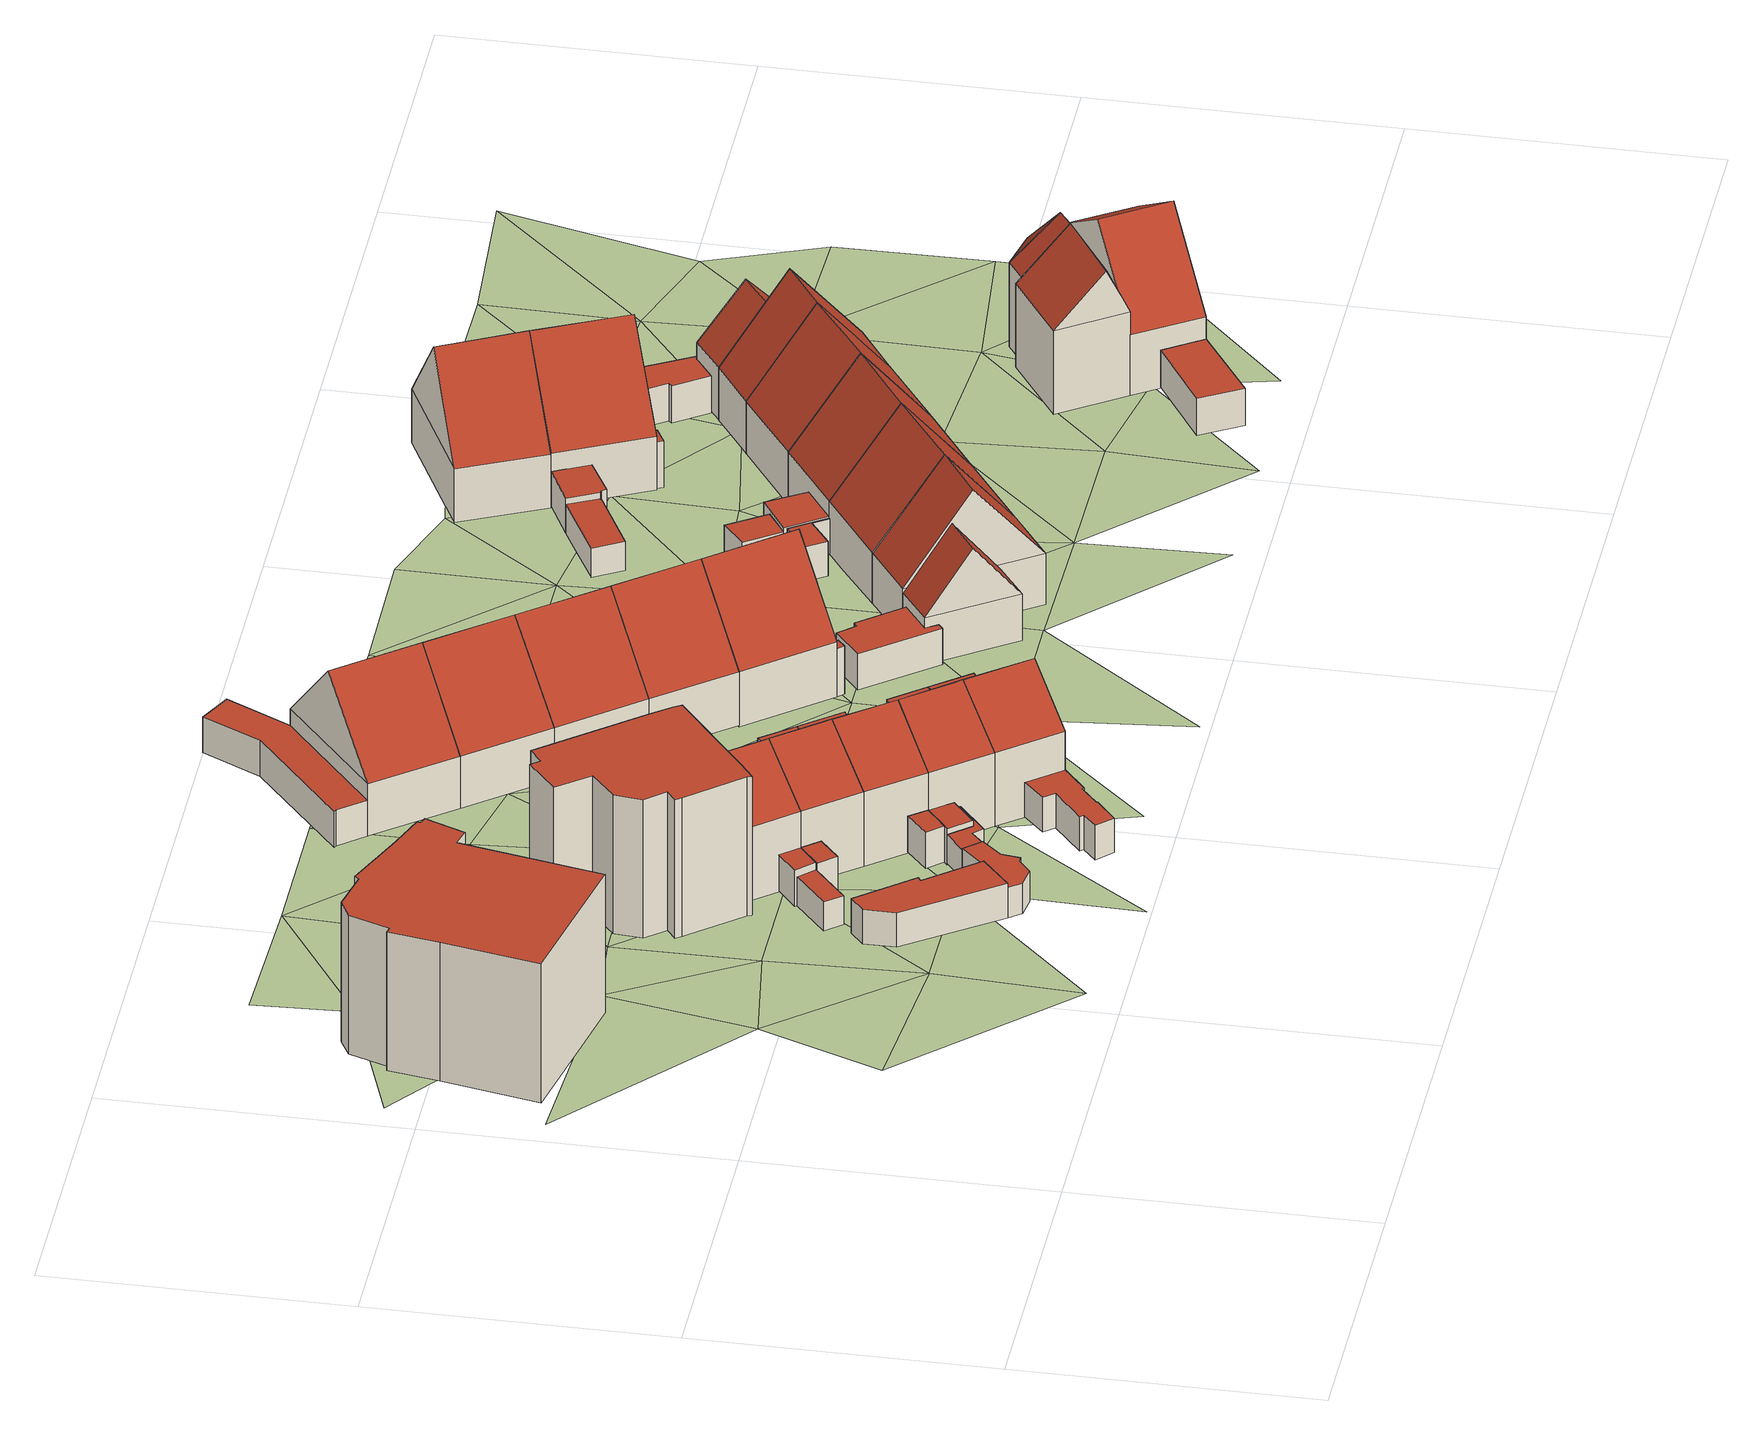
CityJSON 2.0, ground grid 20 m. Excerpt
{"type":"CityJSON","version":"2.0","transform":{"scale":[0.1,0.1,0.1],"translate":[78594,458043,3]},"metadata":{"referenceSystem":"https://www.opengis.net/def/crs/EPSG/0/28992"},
"CityObjects":{
"building1":{"type":"Building","attributes":{"RelativeEavesHeight":10.15,"AbsoluteEavesHeight":14.42,"RelativeRidgeHeight":10.15,"AbsoluteRidgeHeight":14.42,"roofType":"1000"},"geometry":[{"type":"Solid","lod":"2","boundaries":[[[[0,1,2,3]],[[1,4,5,2]],[[4,6,7,5]],[[6,8,9,7]],[[8,10,11,9]],[[10,12,13,11]],[[12,14,15,13]],[[14,16,17,15]],[[16,18,19,17]],[[18,20,21,19]],[[20,22,23,21]],[[22,24,25,23]],[[24,26,27,25]],[[26,28,29,27]],[[28,30,31,29]],[[30,0,3,31]],[[30,28,26,24,22,20,18,16,14,12,10,8,6,4,1,0]],[[3,2,5,7,9,11,13,15,17,19,21,23,25,27,29,31]]]],"semantics":{"surfaces":[{"type":"WallSurface"},{"type":"RoofSurface","Slope":90,"Direction":0},{"type":"GroundSurface"}],"values":[[0,0,0,0,0,0,0,0,0,0,0,0,0,0,0,0,1,2]]}}]},
"building2":{"type":"Building","attributes":{"RelativeEavesHeight":2.51,"AbsoluteEavesHeight":6.83,"RelativeRidgeHeight":2.51,"AbsoluteRidgeHeight":6.83,"roofType":"1000"},"geometry":[{"type":"Solid","lod":"2","boundaries":[[[[32,33,34,35]],[[33,36,37,34]],[[36,38,39,37]],[[38,40,41,39]],[[40,42,43,41]],[[42,44,45,43]],[[44,32,35,45]],[[44,42,40,38,36,33,32]],[[35,34,37,39,41,43,45]]]],"semantics":{"surfaces":[{"type":"WallSurface"},{"type":"RoofSurface","Slope":90,"Direction":0},{"type":"GroundSurface"}],"values":[[0,0,0,0,0,0,0,1,2]]}}]},
"building3":{"type":"Building","attributes":{"RelativeEavesHeight":2.15,"AbsoluteEavesHeight":6.47,"RelativeRidgeHeight":2.15,"AbsoluteRidgeHeight":6.47,"roofType":"1000"},"geometry":[{"type":"Solid","lod":"2","boundaries":[[[[46,47,48,37]],[[47,49,50,48]],[[49,51,52,50]],[[51,53,54,52]],[[53,55,56,54]],[[55,57,58,56]],[[57,59,60,58]],[[59,61,39,60]],[[61,46,37,39]],[[61,59,57,55,53,51,49,47,46]],[[37,48,50,52,54,56,58,60,39]]]],"semantics":{"surfaces":[{"type":"WallSurface"},{"type":"RoofSurface","Slope":90,"Direction":0},{"type":"GroundSurface"}],"values":[[0,0,0,0,0,0,0,0,0,1,2]]}}]},
"building4":{"type":"Building","attributes":{"RelativeEavesHeight":10.14,"AbsoluteEavesHeight":14.25,"RelativeRidgeHeight":10.14,"AbsoluteRidgeHeight":14.25,"roofType":"1000"},"geometry":[{"type":"Solid","lod":"2","boundaries":[[[[62,63,64,65]],[[63,66,67,64]],[[66,68,69,67]],[[68,70,71,69]],[[70,72,73,71]],[[72,74,75,73]],[[74,76,77,75]],[[76,78,79,77]],[[78,80,81,79]],[[80,82,83,81]],[[82,84,85,83]],[[84,86,87,85]],[[86,88,89,87]],[[88,90,91,89]],[[90,92,93,91]],[[92,62,65,93]],[[92,90,88,86,84,82,80,78,76,74,72,70,68,66,63,62]],[[65,64,67,69,71,73,75,77,79,81,83,85,87,89,91,93]]]],"semantics":{"surfaces":[{"type":"WallSurface"},{"type":"RoofSurface","Slope":90,"Direction":0},{"type":"GroundSurface"}],"values":[[0,0,0,0,0,0,0,0,0,0,0,0,0,0,0,0,1,2]]}}]},
"building5":{"type":"Building","children":["building5-1","building5-2","building5-3","building5-4"]},
"building5-1":{"type":"BuildingPart","attributes":{"RelativeEavesHeight":5.43,"AbsoluteEavesHeight":9.52,"RelativeRidgeHeight":5.43,"AbsoluteRidgeHeight":9.52,"roofType":"1000"},"parents":["building5"],"geometry":[{"type":"Solid","lod":"2","boundaries":[[[[94,95,65,64]],[[95,96,97,65]],[[96,98,99,97]],[[98,100,101,99]],[[100,102,103,101]],[[102,94,64,103]],[[102,100,98,96,95,94]],[[64,65,97,99,101,103]]]],"semantics":{"surfaces":[{"type":"WallSurface"},{"type":"RoofSurface","Slope":90,"Direction":0},{"type":"GroundSurface"}],"values":[[0,0,0,0,0,0,1,2]]}}]},
"building5-2":{"type":"BuildingPart","attributes":{"RelativeEavesHeight":5.42,"AbsoluteEavesHeight":9.52,"RelativeRidgeHeight":8.47,"AbsoluteRidgeHeight":12.57,"roofType":"1030"},"parents":["building5"],"geometry":[{"type":"Solid","lod":"2","boundaries":[[[[104,105,67,106]],[[105,102,103,67]],[[102,107,108,103]],[[107,104,106,108]],[[102,105,109]],[[104,107,110]],[[105,104,110,109]],[[107,102,109,110]],[[106,67,103,108]]]],"semantics":{"surfaces":[{"type":"WallSurface"},{"type":"RoofSurface","Slope":52.15,"Direction":230.19},{"type":"RoofSurface","Slope":52.15,"Direction":50.75},{"type":"GroundSurface"}],"values":[[0,0,0,0,0,0,1,2,3]]}}]},
"building5-3":{"type":"BuildingPart","attributes":{"RelativeEavesHeight":2.6,"AbsoluteEavesHeight":6.88,"RelativeRidgeHeight":2.6,"AbsoluteRidgeHeight":6.88,"roofType":"1000"},"parents":["building5"],"geometry":[{"type":"Solid","lod":"2","boundaries":[[[[111,112,113,114]],[[112,115,116,113]],[[115,117,118,116]],[[117,111,114,118]],[[117,115,112,111]],[[114,113,116,118]]]],"semantics":{"surfaces":[{"type":"WallSurface"},{"type":"RoofSurface","Slope":90,"Direction":0},{"type":"GroundSurface"}],"values":[[0,0,0,0,1,2]]}}]},
"building5-4":{"type":"BuildingPart","attributes":{"RelativeEavesHeight":2.12,"AbsoluteEavesHeight":6.42,"RelativeRidgeHeight":2.12,"AbsoluteRidgeHeight":6.42,"roofType":"1000"},"parents":["building5"],"geometry":[{"type":"Solid","lod":"2","boundaries":[[[[119,120,121,113]],[[120,122,123,121]],[[122,124,125,123]],[[124,119,113,125]],[[124,122,120,119]],[[113,121,123,125]]]],"semantics":{"surfaces":[{"type":"WallSurface"},{"type":"RoofSurface","Slope":90,"Direction":0},{"type":"GroundSurface"}],"values":[[0,0,0,0,1,2]]}}]},
"building6":{"type":"Building","children":["building6-1","building6-2","building6-3"]},
"building6-1":{"type":"BuildingPart","attributes":{"RelativeEavesHeight":2.61,"AbsoluteEavesHeight":6.88,"RelativeRidgeHeight":2.61,"AbsoluteRidgeHeight":6.88,"roofType":"1000"},"parents":["building6"],"geometry":[{"type":"Solid","lod":"2","boundaries":[[[[126,127,128,129]],[[127,130,131,128]],[[130,111,114,131]],[[111,126,129,114]],[[111,130,127,126]],[[129,128,131,114]]]],"semantics":{"surfaces":[{"type":"WallSurface"},{"type":"RoofSurface","Slope":90,"Direction":0},{"type":"GroundSurface"}],"values":[[0,0,0,0,1,2]]}}]},
"building6-2":{"type":"BuildingPart","attributes":{"RelativeEavesHeight":5.43,"AbsoluteEavesHeight":9.52,"RelativeRidgeHeight":8.49,"AbsoluteRidgeHeight":12.57,"roofType":"1030"},"parents":["building6"],"geometry":[{"type":"Solid","lod":"2","boundaries":[[[[107,132,133,108]],[[132,134,135,133]],[[134,104,106,135]],[[104,107,108,106]],[[134,132,136]],[[107,104,110]],[[132,107,110,136]],[[104,134,136,110]],[[108,133,135,106]]]],"semantics":{"surfaces":[{"type":"WallSurface"},{"type":"RoofSurface","Slope":51.94,"Direction":50.98},{"type":"RoofSurface","Slope":51.94,"Direction":230.83},{"type":"GroundSurface"}],"values":[[0,0,0,0,0,0,1,2,3]]}}]},
"building6-3":{"type":"BuildingPart","attributes":{"RelativeEavesHeight":5.45,"AbsoluteEavesHeight":9.52,"RelativeRidgeHeight":5.45,"AbsoluteRidgeHeight":9.52,"roofType":"1000"},"parents":["building6"],"geometry":[{"type":"Solid","lod":"2","boundaries":[[[[137,138,139,140]],[[138,141,142,139]],[[141,132,133,142]],[[132,137,140,133]],[[132,141,138,137]],[[140,139,142,133]]]],"semantics":{"surfaces":[{"type":"WallSurface"},{"type":"RoofSurface","Slope":90,"Direction":243.34},{"type":"GroundSurface"}],"values":[[0,0,0,0,1,2]]}}]},
"building7":{"type":"Building","children":["building7-1","building7-2","building7-3"]},
"building7-1":{"type":"BuildingPart","attributes":{"RelativeEavesHeight":2.6,"AbsoluteEavesHeight":6.83,"RelativeRidgeHeight":2.6,"AbsoluteRidgeHeight":6.83,"roofType":"1000"},"parents":["building7"],"geometry":[{"type":"Solid","lod":"2","boundaries":[[[[143,144,145,146]],[[144,147,148,145]],[[147,149,150,148]],[[149,143,146,150]],[[149,147,144,143]],[[146,145,148,150]]]],"semantics":{"surfaces":[{"type":"WallSurface"},{"type":"RoofSurface","Slope":90,"Direction":0},{"type":"GroundSurface"}],"values":[[0,0,0,0,1,2]]}}]},
"building7-2":{"type":"BuildingPart","attributes":{"RelativeEavesHeight":5.45,"AbsoluteEavesHeight":9.52,"RelativeRidgeHeight":5.45,"AbsoluteRidgeHeight":9.52,"roofType":"1000"},"parents":["building7"],"geometry":[{"type":"Solid","lod":"2","boundaries":[[[[141,151,152,142]],[[151,153,154,152]],[[153,132,133,154]],[[132,141,142,133]],[[132,153,151,141]],[[142,152,154,133]]]],"semantics":{"surfaces":[{"type":"WallSurface"},{"type":"RoofSurface","Slope":90,"Direction":220.69},{"type":"GroundSurface"}],"values":[[0,0,0,0,1,2]]}}]},
"building7-3":{"type":"BuildingPart","attributes":{"RelativeEavesHeight":5.44,"AbsoluteEavesHeight":9.52,"RelativeRidgeHeight":8.49,"AbsoluteRidgeHeight":12.57,"roofType":"1030"},"parents":["building7"],"geometry":[{"type":"Solid","lod":"2","boundaries":[[[[155,134,135,156]],[[134,132,133,135]],[[132,157,158,133]],[[157,155,156,158]],[[132,134,136]],[[155,157,159]],[[134,155,159,136]],[[157,132,136,159]],[[156,135,133,158]]]],"semantics":{"surfaces":[{"type":"WallSurface"},{"type":"RoofSurface","Slope":51.97,"Direction":231.42},{"type":"RoofSurface","Slope":51.97,"Direction":51.17},{"type":"GroundSurface"}],"values":[[0,0,0,0,0,0,1,2,3]]}}]},
"building8":{"type":"Building","children":["building8-1","building8-2","building8-3","building8-4"]},
"building8-1":{"type":"BuildingPart","attributes":{"RelativeEavesHeight":5.49,"AbsoluteEavesHeight":9.52,"RelativeRidgeHeight":5.49,"AbsoluteRidgeHeight":9.52,"roofType":"1000"},"parents":["building8"],"geometry":[{"type":"Solid","lod":"2","boundaries":[[[[160,161,162,163]],[[161,164,165,162]],[[164,166,167,165]],[[166,160,163,167]],[[166,164,161,160]],[[163,162,165,167]]]],"semantics":{"surfaces":[{"type":"WallSurface"},{"type":"RoofSurface","Slope":90,"Direction":0},{"type":"GroundSurface"}],"values":[[0,0,0,0,1,2]]}}]},
"building8-2":{"type":"BuildingPart","attributes":{"RelativeEavesHeight":5.47,"AbsoluteEavesHeight":9.52,"RelativeRidgeHeight":8.52,"AbsoluteRidgeHeight":12.57,"roofType":"1030"},"parents":["building8"],"geometry":[{"type":"Solid","lod":"2","boundaries":[[[[157,166,167,168]],[[166,169,170,167]],[[169,155,171,170]],[[155,157,168,171]],[[169,166,172]],[[157,155,159]],[[166,157,159,172]],[[155,169,172,159]],[[168,167,170,171]]]],"semantics":{"surfaces":[{"type":"WallSurface"},{"type":"RoofSurface","Slope":51.97,"Direction":50.97},{"type":"RoofSurface","Slope":51.97,"Direction":230.83},{"type":"GroundSurface"}],"values":[[0,0,0,0,0,0,1,2,3]]}}]},
"building8-3":{"type":"BuildingPart","attributes":{"RelativeEavesHeight":2.16,"AbsoluteEavesHeight":6.43,"RelativeRidgeHeight":2.16,"AbsoluteRidgeHeight":6.43,"roofType":"1000"},"parents":["building8"],"geometry":[{"type":"Solid","lod":"2","boundaries":[[[[173,174,175,176]],[[174,177,178,175]],[[177,179,50,178]],[[179,180,48,50]],[[180,181,182,48]],[[181,183,184,182]],[[183,185,186,184]],[[185,173,176,186]],[[185,183,181,180,179,177,174,173]],[[176,175,178,50,48,182,184,186]]]],"semantics":{"surfaces":[{"type":"WallSurface"},{"type":"RoofSurface","Slope":90,"Direction":0},{"type":"GroundSurface"}],"values":[[0,0,0,0,0,0,0,0,1,2]]}}]},
"building8-4":{"type":"BuildingPart","attributes":{"RelativeEavesHeight":2.58,"AbsoluteEavesHeight":6.83,"RelativeRidgeHeight":2.58,"AbsoluteRidgeHeight":6.83,"roofType":"1000"},"parents":["building8"],"geometry":[{"type":"Solid","lod":"2","boundaries":[[[[187,188,189,190]],[[188,149,150,189]],[[149,191,192,150]],[[191,187,190,192]],[[191,149,188,187]],[[190,189,150,192]]]],"semantics":{"surfaces":[{"type":"WallSurface"},{"type":"RoofSurface","Slope":90,"Direction":0},{"type":"GroundSurface"}],"values":[[0,0,0,0,1,2]]}}]},
"building9":{"type":"Building","children":["building9-1","building9-2","building9-3"]},
"building9-1":{"type":"BuildingPart","attributes":{"RelativeEavesHeight":5.51,"AbsoluteEavesHeight":9.52,"RelativeRidgeHeight":5.51,"AbsoluteRidgeHeight":9.52,"roofType":"1000"},"parents":["building9"],"geometry":[{"type":"Solid","lod":"2","boundaries":[[[[164,193,194,165]],[[193,195,196,194]],[[195,197,198,196]],[[197,164,165,198]],[[197,195,193,164]],[[165,194,196,198]]]],"semantics":{"surfaces":[{"type":"WallSurface"},{"type":"RoofSurface","Slope":90,"Direction":0},{"type":"GroundSurface"}],"values":[[0,0,0,0,1,2]]}}]},
"building9-2":{"type":"BuildingPart","attributes":{"RelativeEavesHeight":5.5,"AbsoluteEavesHeight":9.52,"RelativeRidgeHeight":8.55,"AbsoluteRidgeHeight":12.57,"roofType":"1030"},"parents":["building9"],"geometry":[{"type":"Solid","lod":"2","boundaries":[[[[197,199,200,198]],[[199,201,202,200]],[[201,169,170,202]],[[169,197,198,170]],[[201,199,203]],[[197,169,172]],[[199,197,172,203]],[[169,201,203,172]],[[198,200,202,170]]]],"semantics":{"surfaces":[{"type":"WallSurface"},{"type":"RoofSurface","Slope":51.92,"Direction":51.04},{"type":"RoofSurface","Slope":51.92,"Direction":230.85},{"type":"GroundSurface"}],"values":[[0,0,0,0,0,0,1,2,3]]}}]},
"building9-3":{"type":"BuildingPart","attributes":{"RelativeEavesHeight":2.48,"AbsoluteEavesHeight":6.72,"RelativeRidgeHeight":2.48,"AbsoluteRidgeHeight":6.72,"roofType":"1000"},"parents":["building9"],"geometry":[{"type":"Solid","lod":"2","boundaries":[[[[204,205,206,207]],[[205,208,209,206]],[[208,210,211,209]],[[210,212,213,211]],[[212,214,215,213]],[[214,216,217,215]],[[216,218,219,217]],[[218,220,221,219]],[[220,222,223,221]],[[222,224,225,223]],[[224,226,227,225]],[[226,204,207,227]],[[226,224,222,220,218,216,214,212,210,208,205,204]],[[207,206,209,211,213,215,217,219,221,223,225,227]]]],"semantics":{"surfaces":[{"type":"WallSurface"},{"type":"RoofSurface","Slope":90,"Direction":0},{"type":"GroundSurface"}],"values":[[0,0,0,0,0,0,0,0,0,0,0,0,1,2]]}}]},
"building10":{"type":"Building","children":["building10-1","building10-2"]},
"building10-1":{"type":"BuildingPart","attributes":{"RelativeEavesHeight":3.74,"AbsoluteEavesHeight":7.97,"RelativeRidgeHeight":9.28,"AbsoluteRidgeHeight":13.51,"roofType":"1030"},"parents":["building10"],"geometry":[{"type":"Solid","lod":"2","boundaries":[[[[228,229,230,231]],[[229,232,233,230]],[[232,234,235,233]],[[234,228,231,235]],[[232,229,236]],[[228,234,237]],[[229,228,237,236]],[[234,232,236,237]],[[231,230,233,235]]]],"semantics":{"surfaces":[{"type":"WallSurface"},{"type":"RoofSurface","Slope":40.85,"Direction":231.35},{"type":"RoofSurface","Slope":40.85,"Direction":51.27},{"type":"GroundSurface"}],"values":[[0,0,0,0,0,0,1,2,3]]}}]},
"building10-2":{"type":"BuildingPart","attributes":{"RelativeEavesHeight":2.58,"AbsoluteEavesHeight":6.77,"RelativeRidgeHeight":2.58,"AbsoluteRidgeHeight":6.77,"roofType":"1000"},"parents":["building10"],"geometry":[{"type":"Solid","lod":"2","boundaries":[[[[238,239,240,230]],[[239,241,242,240]],[[241,243,244,242]],[[243,245,246,244]],[[245,247,248,246]],[[247,249,233,248]],[[249,238,230,233]],[[249,247,245,243,241,239,238]],[[230,240,242,244,246,248,233]]]],"semantics":{"surfaces":[{"type":"WallSurface"},{"type":"RoofSurface","Slope":90,"Direction":0},{"type":"GroundSurface"}],"values":[[0,0,0,0,0,0,0,1,2]]}}]},
"building11":{"type":"Building","attributes":{"RelativeEavesHeight":3.79,"AbsoluteEavesHeight":7.97,"RelativeRidgeHeight":9.33,"AbsoluteRidgeHeight":13.51,"roofType":"1030"},"geometry":[{"type":"Solid","lod":"2","boundaries":[[[[250,228,231,251]],[[228,234,235,231]],[[234,252,253,235]],[[252,250,251,253]],[[234,228,237]],[[250,252,254]],[[228,250,254,237]],[[252,234,237,254]],[[251,231,235,253]]]],"semantics":{"surfaces":[{"type":"WallSurface"},{"type":"RoofSurface","Slope":40.87,"Direction":231.04},{"type":"RoofSurface","Slope":40.82,"Direction":51.14},{"type":"GroundSurface"}],"values":[[0,0,0,0,0,0,1,2,3]]}}]},
"building12":{"type":"Building","children":["building12-1","building12-2"]},
"building12-1":{"type":"BuildingPart","attributes":{"RelativeEavesHeight":3.86,"AbsoluteEavesHeight":7.97,"RelativeRidgeHeight":9.4,"AbsoluteRidgeHeight":13.51,"roofType":"1030"},"parents":["building12"],"geometry":[{"type":"Solid","lod":"2","boundaries":[[[[255,250,256,257]],[[250,252,258,256]],[[252,259,260,258]],[[259,255,257,260]],[[252,250,254]],[[255,259,261]],[[250,255,261,254]],[[259,252,254,261]],[[257,256,258,260]]]],"semantics":{"surfaces":[{"type":"WallSurface"},{"type":"RoofSurface","Slope":40.84,"Direction":231.05},{"type":"RoofSurface","Slope":40.84,"Direction":51.12},{"type":"GroundSurface"}],"values":[[0,0,0,0,0,0,1,2,3]]}}]},
"building12-2":{"type":"BuildingPart","attributes":{"RelativeEavesHeight":2.45,"AbsoluteEavesHeight":6.58,"RelativeRidgeHeight":2.45,"AbsoluteRidgeHeight":6.58,"roofType":"1000"},"parents":["building12"],"geometry":[{"type":"Solid","lod":"2","boundaries":[[[[262,263,264,258]],[[263,265,266,264]],[[265,267,268,266]],[[267,262,258,268]],[[267,265,263,262]],[[258,264,266,268]]]],"semantics":{"surfaces":[{"type":"WallSurface"},{"type":"RoofSurface","Slope":90,"Direction":0},{"type":"GroundSurface"}],"values":[[0,0,0,0,1,2]]}}]},
"building13":{"type":"Building","children":["building13-1","building13-2"]},
"building13-1":{"type":"BuildingPart","attributes":{"RelativeEavesHeight":3.88,"AbsoluteEavesHeight":7.97,"RelativeRidgeHeight":9.43,"AbsoluteRidgeHeight":13.51,"roofType":"1030"},"parents":["building13"],"geometry":[{"type":"Solid","lod":"2","boundaries":[[[[269,255,257,270]],[[255,259,260,257]],[[259,271,272,260]],[[271,269,270,272]],[[259,255,261]],[[269,271,273]],[[255,269,273,261]],[[271,259,261,273]],[[270,257,260,272]]]],"semantics":{"surfaces":[{"type":"WallSurface"},{"type":"RoofSurface","Slope":40.75,"Direction":231.13},{"type":"RoofSurface","Slope":40.85,"Direction":51.19},{"type":"GroundSurface"}],"values":[[0,0,0,0,0,0,1,2,3]]}}]},
"building13-2":{"type":"BuildingPart","attributes":{"RelativeEavesHeight":2.8,"AbsoluteEavesHeight":6.9,"RelativeRidgeHeight":2.8,"AbsoluteRidgeHeight":6.9,"roofType":"1000"},"parents":["building13"],"geometry":[{"type":"Solid","lod":"2","boundaries":[[[[274,275,276,260]],[[275,277,278,276]],[[277,279,280,278]],[[279,274,260,280]],[[279,277,275,274]],[[260,276,278,280]]]],"semantics":{"surfaces":[{"type":"WallSurface"},{"type":"RoofSurface","Slope":90,"Direction":0},{"type":"GroundSurface"}],"values":[[0,0,0,0,1,2]]}}]},
"building14":{"type":"Building","children":["building14-1","building14-2","building14-3","building14-4"]},
"building14-1":{"type":"BuildingPart","attributes":{"RelativeEavesHeight":3.59,"AbsoluteEavesHeight":7.62,"RelativeRidgeHeight":3.59,"AbsoluteRidgeHeight":7.62,"roofType":"1000"},"parents":["building14"],"geometry":[{"type":"Solid","lod":"2","boundaries":[[[[281,282,283,284]],[[282,285,286,283]],[[285,287,288,286]],[[287,281,284,288]],[[287,285,282,281]],[[284,283,286,288]]]],"semantics":{"surfaces":[{"type":"WallSurface"},{"type":"RoofSurface","Slope":90,"Direction":0},{"type":"GroundSurface"}],"values":[[0,0,0,0,1,2]]}}]},
"building14-2":{"type":"BuildingPart","attributes":{"RelativeEavesHeight":3.93,"AbsoluteEavesHeight":7.97,"RelativeRidgeHeight":9.47,"AbsoluteRidgeHeight":13.51,"roofType":"1030"},"parents":["building14"],"geometry":[{"type":"Solid","lod":"2","boundaries":[[[[289,269,290,291]],[[269,271,292,290]],[[271,293,288,292]],[[293,289,291,288]],[[271,269,273]],[[289,293,294]],[[269,289,294,273]],[[293,271,273,294]],[[291,290,292,288]]]],"semantics":{"surfaces":[{"type":"WallSurface"},{"type":"RoofSurface","Slope":40.71,"Direction":230.91},{"type":"RoofSurface","Slope":40.71,"Direction":50.83},{"type":"GroundSurface"}],"values":[[0,0,0,0,0,0,1,2,3]]}}]},
"building14-3":{"type":"BuildingPart","attributes":{"RelativeEavesHeight":2.51,"AbsoluteEavesHeight":6.58,"RelativeRidgeHeight":2.51,"AbsoluteRidgeHeight":6.58,"roofType":"1000"},"parents":["building14"],"geometry":[{"type":"Solid","lod":"2","boundaries":[[[[295,296,297,272]],[[296,298,299,297]],[[298,300,301,299]],[[300,295,272,301]],[[300,298,296,295]],[[272,297,299,301]]]],"semantics":{"surfaces":[{"type":"WallSurface"},{"type":"RoofSurface","Slope":90,"Direction":0},{"type":"GroundSurface"}],"values":[[0,0,0,0,1,2]]}}]},
"building14-4":{"type":"BuildingPart","attributes":{"RelativeEavesHeight":3.49,"AbsoluteEavesHeight":7.52,"RelativeRidgeHeight":3.49,"AbsoluteRidgeHeight":7.52,"roofType":"1000"},"parents":["building14"],"geometry":[{"type":"Solid","lod":"2","boundaries":[[[[302,303,304,305]],[[303,306,307,304]],[[306,308,291,307]],[[308,302,305,291]],[[308,306,303,302]],[[305,304,307,291]]]],"semantics":{"surfaces":[{"type":"WallSurface"},{"type":"RoofSurface","Slope":90,"Direction":0},{"type":"GroundSurface"}],"values":[[0,0,0,0,1,2]]}}]},
"building15":{"type":"Building","children":["building15-1","building15-2","building15-3"]},
"building15-1":{"type":"BuildingPart","attributes":{"RelativeEavesHeight":3.76,"AbsoluteEavesHeight":7.64,"RelativeRidgeHeight":9.65,"AbsoluteRidgeHeight":13.53,"roofType":"1030"},"parents":["building15"],"geometry":[{"type":"Solid","lod":"2","boundaries":[[[[309,310,311,312]],[[310,313,314,311]],[[313,315,316,314]],[[315,309,312,316]],[[313,310,317]],[[309,315,318]],[[310,309,318,317]],[[315,313,317,318]],[[312,311,314,316]]]],"semantics":{"surfaces":[{"type":"WallSurface"},{"type":"RoofSurface","Slope":39.13,"Direction":145.42},{"type":"RoofSurface","Slope":39.13,"Direction":325.36},{"type":"GroundSurface"}],"values":[[0,0,0,0,0,0,1,2,3]]}}]},
"building15-2":{"type":"BuildingPart","attributes":{"RelativeEavesHeight":3.4,"AbsoluteEavesHeight":7.34,"RelativeRidgeHeight":7.58,"AbsoluteRidgeHeight":11.52,"roofType":"1030"},"parents":["building15"],"geometry":[{"type":"Solid","lod":"2","boundaries":[[[[319,320,321,322]],[[320,323,324,321]],[[323,325,314,324]],[[325,319,322,314]],[[323,320,326]],[[319,325,327]],[[320,319,327,326]],[[325,323,326,327]],[[322,321,324,314]]]],"semantics":{"surfaces":[{"type":"WallSurface"},{"type":"RoofSurface","Slope":38.12,"Direction":145.06},{"type":"RoofSurface","Slope":38.12,"Direction":325.24},{"type":"GroundSurface"}],"values":[[0,0,0,0,0,0,1,2,3]]}}]},
"building15-3":{"type":"BuildingPart","attributes":{"RelativeEavesHeight":2.57,"AbsoluteEavesHeight":6.59,"RelativeRidgeHeight":2.57,"AbsoluteRidgeHeight":6.59,"roofType":"1000"},"parents":["building15"],"geometry":[{"type":"Solid","lod":"2","boundaries":[[[[328,329,330,331]],[[329,332,333,330]],[[332,334,335,333]],[[334,336,337,335]],[[336,338,339,337]],[[338,340,341,339]],[[340,342,343,341]],[[342,328,331,343]],[[342,340,338,336,334,332,329,328]],[[331,330,333,335,337,339,341,343]]]],"semantics":{"surfaces":[{"type":"WallSurface"},{"type":"RoofSurface","Slope":90,"Direction":0},{"type":"GroundSurface"}],"values":[[0,0,0,0,0,0,0,0,1,2]]}}]},
"building16":{"type":"Building","children":["building16-1","building16-2"]},
"building16-1":{"type":"BuildingPart","attributes":{"RelativeEavesHeight":3.87,"AbsoluteEavesHeight":7.64,"RelativeRidgeHeight":9.76,"AbsoluteRidgeHeight":13.53,"roofType":"1030"},"parents":["building16"],"geometry":[{"type":"Solid","lod":"2","boundaries":[[[[344,309,345,346]],[[309,315,347,345]],[[315,348,349,347]],[[348,344,346,349]],[[315,309,318]],[[344,348,350]],[[309,344,350,318]],[[348,315,318,350]],[[346,345,347,349]]]],"semantics":{"surfaces":[{"type":"WallSurface"},{"type":"RoofSurface","Slope":39.2,"Direction":145.37},{"type":"RoofSurface","Slope":39.2,"Direction":325.19},{"type":"GroundSurface"}],"values":[[0,0,0,0,0,0,1,2,3]]}}]},
"building16-2":{"type":"BuildingPart","attributes":{"RelativeEavesHeight":2.51,"AbsoluteEavesHeight":6.38,"RelativeRidgeHeight":2.51,"AbsoluteRidgeHeight":6.38,"roofType":"1000"},"parents":["building16"],"geometry":[{"type":"Solid","lod":"2","boundaries":[[[[351,352,353,354]],[[352,355,356,353]],[[355,357,358,356]],[[357,359,360,358]],[[359,361,362,360]],[[361,351,354,362]],[[361,359,357,355,352,351]],[[354,353,356,358,360,362]]]],"semantics":{"surfaces":[{"type":"WallSurface"},{"type":"RoofSurface","Slope":90,"Direction":0},{"type":"GroundSurface"}],"values":[[0,0,0,0,0,0,1,2]]}}]},
"building17":{"type":"Building","children":["building17-1","building17-2","building17-3"]},
"building17-1":{"type":"BuildingPart","attributes":{"RelativeEavesHeight":3.93,"AbsoluteEavesHeight":7.64,"RelativeRidgeHeight":9.82,"AbsoluteRidgeHeight":13.53,"roofType":"1030"},"parents":["building17"],"geometry":[{"type":"Solid","lod":"2","boundaries":[[[[363,344,364,365]],[[344,348,366,364]],[[348,367,368,366]],[[367,363,365,368]],[[348,344,350]],[[363,367,369]],[[344,363,369,350]],[[367,348,350,369]],[[365,364,366,368]]]],"semantics":{"surfaces":[{"type":"WallSurface"},{"type":"RoofSurface","Slope":39.07,"Direction":145.53},{"type":"RoofSurface","Slope":39.07,"Direction":325.68},{"type":"GroundSurface"}],"values":[[0,0,0,0,0,0,1,2,3]]}}]},
"building17-2":{"type":"BuildingPart","attributes":{"RelativeEavesHeight":2.66,"AbsoluteEavesHeight":6.49,"RelativeRidgeHeight":2.66,"AbsoluteRidgeHeight":6.49,"roofType":"1010"},"parents":["building17"],"geometry":[{"type":"Solid","lod":"2","boundaries":[[[[370,371,372,349]],[[371,373,374,372]],[[373,375,376,374]],[[375,370,349,376]],[[375,373,371,370]],[[349,372,374,376]]]],"semantics":{"surfaces":[{"type":"WallSurface"},{"type":"RoofSurface","Slope":90,"Direction":0},{"type":"GroundSurface"}],"values":[[0,0,0,0,1,2]]}}]},
"building17-3":{"type":"BuildingPart","attributes":{"RelativeEavesHeight":2.27,"AbsoluteEavesHeight":6.17,"RelativeRidgeHeight":2.27,"AbsoluteRidgeHeight":6.17,"roofType":"1000"},"parents":["building17"],"geometry":[{"type":"Solid","lod":"2","boundaries":[[[[377,378,379,380]],[[378,381,382,379]],[[381,383,384,382]],[[383,377,380,384]],[[383,381,378,377]],[[380,379,382,384]]]],"semantics":{"surfaces":[{"type":"WallSurface"},{"type":"RoofSurface","Slope":90,"Direction":0},{"type":"GroundSurface"}],"values":[[0,0,0,0,1,2]]}}]},
"building18":{"type":"Building","children":["building18-1","building18-2","building18-3","building18-4","building18-5"]},
"building18-1":{"type":"BuildingPart","attributes":{"RelativeEavesHeight":2.48,"AbsoluteEavesHeight":6.27,"RelativeRidgeHeight":2.48,"AbsoluteRidgeHeight":6.27,"roofType":"1000"},"parents":["building18"],"geometry":[{"type":"Solid","lod":"2","boundaries":[[[[385,386,387,388]],[[386,389,390,387]],[[389,391,392,390]],[[391,393,394,392]],[[393,395,396,394]],[[395,385,388,396]],[[395,393,391,389,386,385]],[[388,387,390,392,394,396]]]],"semantics":{"surfaces":[{"type":"WallSurface"},{"type":"RoofSurface","Slope":90,"Direction":0},{"type":"GroundSurface"}],"values":[[0,0,0,0,0,0,1,2]]}}]},
"building18-2":{"type":"BuildingPart","attributes":{"RelativeEavesHeight":2.04,"AbsoluteEavesHeight":5.87,"RelativeRidgeHeight":2.04,"AbsoluteRidgeHeight":5.87,"roofType":"1000"},"parents":["building18"],"geometry":[{"type":"Solid","lod":"2","boundaries":[[[[397,398,399,394]],[[398,400,401,399]],[[400,402,396,401]],[[402,397,394,396]],[[402,400,398,397]],[[394,399,401,396]]]],"semantics":{"surfaces":[{"type":"WallSurface"},{"type":"RoofSurface","Slope":90,"Direction":0},{"type":"GroundSurface"}],"values":[[0,0,0,0,1,2]]}}]},
"building18-3":{"type":"BuildingPart","attributes":{"RelativeEavesHeight":3.71,"AbsoluteEavesHeight":7.42,"RelativeRidgeHeight":3.71,"AbsoluteRidgeHeight":7.42,"roofType":"1000"},"parents":["building18"],"geometry":[{"type":"Solid","lod":"2","boundaries":[[[[403,404,405,406]],[[404,407,408,405]],[[407,409,410,408]],[[409,411,412,410]],[[411,403,406,412]],[[411,409,407,404,403]],[[406,405,408,410,412]]]],"semantics":{"surfaces":[{"type":"WallSurface"},{"type":"RoofSurface","Slope":90,"Direction":0},{"type":"GroundSurface"}],"values":[[0,0,0,0,0,1,2]]}}]},
"building18-4":{"type":"BuildingPart","attributes":{"RelativeEavesHeight":3.94,"AbsoluteEavesHeight":7.64,"RelativeRidgeHeight":9.87,"AbsoluteRidgeHeight":13.56,"roofType":"1030"},"parents":["building18"],"geometry":[{"type":"Solid","lod":"2","boundaries":[[[[413,414,415,416]],[[414,417,418,415]],[[417,419,412,418]],[[419,413,416,412]],[[417,414,420]],[[413,419,421]],[[414,413,421,420]],[[419,417,420,421]],[[416,415,418,412]]]],"semantics":{"surfaces":[{"type":"WallSurface"},{"type":"RoofSurface","Slope":37.99,"Direction":243.61},{"type":"RoofSurface","Slope":37.99,"Direction":63.51},{"type":"GroundSurface"}],"values":[[0,0,0,0,0,0,1,2,3]]}}]},
"building18-5":{"type":"BuildingPart","attributes":{"RelativeEavesHeight":3.4,"AbsoluteEavesHeight":7.21,"RelativeRidgeHeight":3.4,"AbsoluteRidgeHeight":7.21,"roofType":"1000"},"parents":["building18"],"geometry":[{"type":"Solid","lod":"2","boundaries":[[[[422,423,424,425]],[[423,426,427,424]],[[426,428,429,427]],[[428,422,425,429]],[[428,426,423,422]],[[425,424,427,429]]]],"semantics":{"surfaces":[{"type":"WallSurface"},{"type":"RoofSurface","Slope":90,"Direction":0},{"type":"GroundSurface"}],"values":[[0,0,0,0,1,2]]}}]},
"building19":{"type":"Building","attributes":{"RelativeEavesHeight":3.94,"AbsoluteEavesHeight":7.64,"RelativeRidgeHeight":9.82,"AbsoluteRidgeHeight":13.53,"roofType":"1030"},"geometry":[{"type":"Solid","lod":"2","boundaries":[[[[430,363,365,431]],[[363,367,368,365]],[[367,432,433,368]],[[432,430,431,433]],[[367,363,369]],[[430,432,434]],[[363,430,434,369]],[[432,367,369,434]],[[431,365,368,433]]]],"semantics":{"surfaces":[{"type":"WallSurface"},{"type":"RoofSurface","Slope":39.05,"Direction":145.51},{"type":"RoofSurface","Slope":39.05,"Direction":325.45},{"type":"GroundSurface"}],"values":[[0,0,0,0,0,0,1,2,3]]}}]},
"building20":{"type":"Building","attributes":{"RelativeEavesHeight":3.94,"AbsoluteEavesHeight":7.64,"RelativeRidgeHeight":9.87,"AbsoluteRidgeHeight":13.56,"roofType":"1030"},"geometry":[{"type":"Solid","lod":"2","boundaries":[[[[435,436,437,438]],[[436,439,440,437]],[[439,417,418,440]],[[417,435,438,418]],[[439,436,441]],[[435,417,420]],[[436,435,420,441]],[[417,439,441,420]],[[438,437,440,418]]]],"semantics":{"surfaces":[{"type":"WallSurface"},{"type":"RoofSurface","Slope":38.4,"Direction":243.57},{"type":"RoofSurface","Slope":38.05,"Direction":63.31},{"type":"GroundSurface"}],"values":[[0,0,0,0,0,0,1,2,3]]}}]},
"building21":{"type":"Building","children":["building21-1","building21-2","building21-3"]},
"building21-1":{"type":"BuildingPart","attributes":{"RelativeEavesHeight":3.94,"AbsoluteEavesHeight":7.64,"RelativeRidgeHeight":9.83,"AbsoluteRidgeHeight":13.53,"roofType":"1030"},"parents":["building21"],"geometry":[{"type":"Solid","lod":"2","boundaries":[[[[442,430,431,443]],[[430,432,433,431]],[[432,444,445,433]],[[444,442,443,445]],[[432,430,434]],[[442,444,446]],[[430,442,446,434]],[[444,432,434,446]],[[443,431,433,445]]]],"semantics":{"surfaces":[{"type":"WallSurface"},{"type":"RoofSurface","Slope":39.09,"Direction":145.52},{"type":"RoofSurface","Slope":39.09,"Direction":325.42},{"type":"GroundSurface"}],"values":[[0,0,0,0,0,0,1,2,3]]}}]},
"building21-2":{"type":"BuildingPart","attributes":{"RelativeEavesHeight":3.89,"AbsoluteEavesHeight":7.64,"RelativeRidgeHeight":7.58,"AbsoluteRidgeHeight":11.33,"roofType":"1030"},"parents":["building21"],"geometry":[{"type":"Solid","lod":"2","boundaries":[[[[447,448,449,450]],[[448,444,451,449]],[[444,452,453,451]],[[452,447,450,453]],[[444,448,454]],[[447,452,455]],[[448,447,455,454]],[[452,444,454,455]],[[450,449,451,453]]]],"semantics":{"surfaces":[{"type":"WallSurface"},{"type":"RoofSurface","Slope":41.76,"Direction":145.66},{"type":"RoofSurface","Slope":41.76,"Direction":325.47},{"type":"GroundSurface"}],"values":[[0,0,0,0,0,0,1,2,3]]}}]},
"building21-3":{"type":"BuildingPart","attributes":{"RelativeEavesHeight":2.64,"AbsoluteEavesHeight":6.37,"RelativeRidgeHeight":2.64,"AbsoluteRidgeHeight":6.37,"roofType":"1000"},"parents":["building21"],"geometry":[{"type":"Solid","lod":"2","boundaries":[[[[456,457,458,459]],[[457,460,461,458]],[[460,462,463,461]],[[462,464,465,463]],[[464,466,467,465]],[[466,468,469,467]],[[468,470,471,469]],[[470,456,459,471]],[[470,468,466,464,462,460,457,456]],[[459,458,461,463,465,467,469,471]]]],"semantics":{"surfaces":[{"type":"WallSurface"},{"type":"RoofSurface","Slope":90,"Direction":0},{"type":"GroundSurface"}],"values":[[0,0,0,0,0,0,0,0,1,2]]}}]},
"building22":{"type":"Building","children":["building22-1","building22-2"]},
"building22-1":{"type":"BuildingPart","attributes":{"RelativeEavesHeight":2.75,"AbsoluteEavesHeight":6.62,"RelativeRidgeHeight":2.75,"AbsoluteRidgeHeight":6.62,"roofType":"1000"},"parents":["building22"],"geometry":[{"type":"Solid","lod":"2","boundaries":[[[[472,473,474,475]],[[473,476,477,474]],[[476,478,479,477]],[[478,472,475,479]],[[478,476,473,472]],[[475,474,477,479]]]],"semantics":{"surfaces":[{"type":"WallSurface"},{"type":"RoofSurface","Slope":90,"Direction":0},{"type":"GroundSurface"}],"values":[[0,0,0,0,1,2]]}}]},
"building22-2":{"type":"BuildingPart","attributes":{"RelativeEavesHeight":5.31,"AbsoluteEavesHeight":9.07,"RelativeRidgeHeight":9.63,"AbsoluteRidgeHeight":13.39,"roofType":"1030"},"parents":["building22"],"geometry":[{"type":"Solid","lod":"2","boundaries":[[[[480,481,482,483]],[[481,484,485,482]],[[484,486,487,485]],[[486,480,483,487]],[[484,481,488]],[[480,486,489]],[[481,480,489,488]],[[486,484,488,489]],[[483,482,485,487]]]],"semantics":{"surfaces":[{"type":"WallSurface"},{"type":"RoofSurface","Slope":56.54,"Direction":56.98},{"type":"RoofSurface","Slope":45.75,"Direction":236.14},{"type":"GroundSurface"}],"values":[[0,0,0,0,0,0,1,2,3]]}}]},
"building23":{"type":"Building","children":["building23-1","building23-2","building23-3"]},
"building23-1":{"type":"BuildingPart","attributes":{"RelativeEavesHeight":6.13,"AbsoluteEavesHeight":9.9,"RelativeRidgeHeight":9.53,"AbsoluteRidgeHeight":13.29,"roofType":"1030"},"parents":["building23"],"geometry":[{"type":"Solid","lod":"2","boundaries":[[[[490,491,492,493]],[[491,494,495,492]],[[494,496,487,495]],[[496,490,493,487]],[[494,491,497]],[[490,496,498]],[[491,490,498,497]],[[496,494,497,498]],[[493,492,495,487]]]],"semantics":{"surfaces":[{"type":"WallSurface"},{"type":"RoofSurface","Slope":46.18,"Direction":326.14},{"type":"RoofSurface","Slope":25.93,"Direction":147.38},{"type":"GroundSurface"}],"values":[[0,0,0,0,0,0,1,2,3]]}}]},
"building23-2":{"type":"BuildingPart","attributes":{"RelativeEavesHeight":6.15,"AbsoluteEavesHeight":9.9,"RelativeRidgeHeight":9.54,"AbsoluteRidgeHeight":13.29,"roofType":"1120"},"parents":["building23"],"geometry":[{"type":"Solid","lod":"2","boundaries":[[[[499,500,501,502]],[[500,503,504,501]],[[503,505,506,504]],[[505,499,502,506]],[[500,499,507]],[[503,500,507]],[[505,503,507]],[[499,505,507]],[[502,501,504,506]]]],"semantics":{"surfaces":[{"type":"WallSurface"},{"type":"RoofSurface","Slope":38.72,"Direction":11.36},{"type":"RoofSurface","Slope":41.05,"Direction":57.6},{"type":"RoofSurface","Slope":27.93,"Direction":148.07},{"type":"RoofSurface","Slope":-14.62,"Direction":236.95},{"type":"GroundSurface"}],"values":[[0,0,0,0,1,2,3,4,5]]}}]},
"building23-3":{"type":"BuildingPart","attributes":{"RelativeEavesHeight":6.15,"AbsoluteEavesHeight":9.9,"RelativeRidgeHeight":9.54,"AbsoluteRidgeHeight":13.29,"roofType":"1130"},"parents":["building23"],"geometry":[{"type":"Solid","lod":"2","boundaries":[[[[508,499,502,509]],[[499,505,506,502]],[[505,494,495,506]],[[494,508,509,495]],[[505,499,507]],[[508,494,497]],[[499,508,497,507]],[[494,505,507,497]],[[509,502,506,495]]]],"semantics":{"surfaces":[{"type":"WallSurface"},{"type":"RoofSurface","Slope":14.62,"Direction":56.95},{"type":"RoofSurface","Slope":40.79,"Direction":325.27},{"type":"RoofSurface","Slope":27.54,"Direction":146.79},{"type":"GroundSurface"}],"values":[[0,0,0,0,1,0,2,3,4]]}}]},
"terrain1":{"type":"TINRelief","geometry":[{"type":"CompositeSurface","lod":"2","boundaries":[[[510,511,512]],[[511,513,514]],[[513,515,514]],[[516,512,517]],[[512,511,518]],[[511,514,518]],[[514,515,519]],[[517,512,520]],[[512,518,521]],[[522,517,523]],[[512,521,520]],[[518,514,524]],[[521,518,524]],[[517,520,523]],[[514,519,524]],[[519,525,526]],[[520,521,527]],[[521,524,528]],[[523,520,527]],[[521,528,527]],[[524,519,529]],[[519,526,529]],[[528,524,529]],[[523,527,530]],[[527,528,531]],[[526,532,533]],[[530,527,531]],[[528,529,534]],[[528,534,531]],[[529,526,533]],[[530,531,535]],[[534,529,536]],[[529,533,536]],[[531,534,537]],[[535,531,537]],[[533,538,539]],[[534,536,540]],[[534,540,537]],[[536,533,541]],[[535,537,542]],[[533,539,541]],[[540,536,543]],[[536,541,543]],[[537,540,544]],[[542,537,544]],[[541,539,545]],[[540,543,544]],[[539,546,545]],[[543,541,547]],[[542,544,548]],[[541,545,547]],[[544,543,549]],[[543,547,550]],[[548,544,551]],[[543,550,549]],[[544,549,551]],[[547,545,552]],[[545,553,554]],[[550,547,552]],[[545,554,552]],[[549,550,555]],[[550,552,555]],[[554,553,556]],[[551,549,557]],[[549,555,558]],[[552,554,559]],[[554,556,559]],[[549,558,557]],[[555,552,560]],[[552,559,560]],[[556,561,562]],[[558,555,563]],[[559,556,562]],[[555,560,563]],[[557,558,564]],[[558,563,564]],[[560,559,565]],[[559,562,565]],[[563,560,566]],[[560,565,567]],[[560,567,566]],[[564,563,568]],[[563,566,568]]]}]}
},
"vertices":[
[139,307,114],[34,328,114],[34,328,13],[139,307,13],[47,393,114],[47,393,13],[53,427,114],[53,427,13],[57,426,114],[57,426,13],[67,453,114],[67,453,13],[80,460,114],[80,460,13],[108,454,114],[108,454,13],[110,457,114],[110,457,13],[153,439,114],[153,439,13],[177,430,114],[177,430,13],[176,428,114],[176,428,13],[181,426,114],[181,426,13],[170,399,114],[170,399,13],[158,402,114],[158,402,13],[152,372,114],[152,372,13],
[283,139,38],[280,137,38],[280,137,13],[283,139,13],[308,103,38],[308,103,13],[286,84,38],[286,84,13],[242,145,38],[242,145,13],[242,166,38],[242,166,13],[253,175,38],[253,175,13],
[308,103,35],[324,119,35],[324,119,13],[334,108,35],[334,108,13],[322,95,35],[322,95,13],[320,82,35],[320,82,13],[316,82,35],[316,82,13],[306,74,35],[306,74,13],[292,76,35],[292,76,13],[286,84,35],
[331,299,113],[334,294,113],[334,294,11],[331,299,11],[275,247,113],[275,247,11],[263,238,113],[263,238,11],[262,241,113],[262,241,11],[232,276,113],[232,276,11],[229,280,113],[229,280,11],[237,286,113],[237,286,11],[226,299,113],[226,299,11],[228,318,113],[228,318,11],[247,334,113],[247,334,11],[230,355,113],[230,355,11],[253,374,113],[253,374,11],[258,368,113],[258,368,11],[268,376,113],[268,376,11],[320,313,113],[320,313,11],
[334,294,65],[331,299,65],[338,304,65],[338,304,11],[359,278,65],[359,278,11],[354,274,65],[354,274,11],[337,296,65],[337,296,11],
[302,215,65],[275,247,65],[302,215,11],[363,264,65],[363,264,11],[306,272,96],[332,240,96],
[302,215,39],[287,203,39],[287,203,13],[302,215,13],[276,214,39],[276,214,13],[292,227,39],[292,227,13],
[287,203,34],[261,181,34],[261,181,13],[252,192,34],[252,192,13],[277,213,34],[277,213,13],
[311,204,39],[296,191,39],[296,191,13],[311,204,13],[286,202,39],[286,202,13],
[390,230,65],[390,230,11],[330,181,65],[330,181,11],[360,206,96],
[373,251,65],[378,255,65],[378,255,11],[373,251,11],[395,234,65],[395,234,11],
[342,133,38],[333,143,38],[333,143,12],[342,133,12],[349,157,38],[349,157,12],[358,146,38],[358,146,12],
[416,208,65],[416,208,11],[411,205,65],[411,205,11],
[358,146,65],[358,146,11],[419,195,65],[419,195,11],[388,170,96],
[429,182,65],[434,185,65],[434,185,10],[429,182,10],[452,163,65],[452,163,10],[447,159,65],[447,159,10],
[419,195,10],[387,110,65],[387,110,10],[358,146,10],[417,135,96],
[372,129,34],[349,110,34],[349,110,13],[372,129,13],[343,116,34],[343,116,13],[334,108,34],[324,119,34],[339,131,34],[339,131,13],[351,117,34],[351,117,13],[369,132,34],[369,132,13],
[351,117,38],[339,131,38],[339,131,12],[351,117,12],[369,132,38],[369,132,12],
[472,138,65],[472,138,10],[468,135,65],[468,135,10],[448,159,65],[448,159,10],
[479,121,65],[479,121,10],[418,72,65],[418,72,10],[448,96,96],
[418,72,37],[400,57,37],[400,57,12],[418,72,12],[399,58,37],[399,58,12],[386,47,37],[386,47,12],[386,46,37],[386,46,12],[370,33,37],[370,33,12],[360,43,37],[360,43,12],[370,52,37],[370,52,12],[368,54,37],[368,54,12],[391,73,37],[391,73,12],[385,80,37],[385,80,12],[400,94,37],[400,94,12],
[349,434,50],[309,484,50],[309,484,12],[349,434,12],[383,545,50],[383,545,12],[424,494,50],[424,494,12],[346,515,105],[387,464,105],
[309,484,38],[295,501,38],[295,501,12],[293,502,38],[293,502,12],[363,560,38],[363,560,12],[383,599,38],[383,599,12],[405,588,38],[405,588,12],[383,545,38],
[390,383,50],[390,383,12],[465,444,50],[465,444,12],[427,414,105],
[432,332,50],[390,383,11],[432,332,11],[465,444,11],[506,392,50],[506,392,11],[469,362,105],
[465,444,36],[488,462,36],[488,462,11],[502,444,36],[502,444,11],[479,425,36],[479,425,11],
[471,283,50],[471,283,11],[546,343,50],[546,343,11],[508,313,105],
[506,392,39],[529,411,39],[529,411,11],[545,391,39],[545,391,11],[522,373,39],[522,373,11],
[592,286,46],[583,278,46],[583,278,10],[592,286,10],[579,282,46],[579,282,10],[589,290,46],[589,290,10],
[514,230,50],[471,283,10],[514,230,10],[546,343,10],[589,290,50],[551,260,105],
[546,343,36],[569,362,36],[569,362,11],[584,342,36],[584,342,11],[561,324,36],[561,324,11],
[521,235,45],[524,231,45],[524,231,10],[521,235,10],[518,226,45],[518,226,10],[514,230,45],
[675,148,46],[639,123,46],[639,123,9],[675,148,9],[585,202,46],[585,202,9],[621,227,46],[621,227,9],[612,163,105],[648,187,105],
[622,148,43],[597,130,43],[597,130,9],[622,148,9],[560,184,43],[560,184,9],[585,202,43],[578,157,85],[604,175,85],
[560,184,36],[565,176,36],[565,176,10],[560,184,10],[561,173,36],[561,173,10],[524,219,36],[524,219,10],[545,236,36],[545,236,10],[555,225,36],[555,225,10],[558,227,36],[558,227,10],[581,199,36],[581,199,10],
[727,184,46],[675,148,8],[727,184,8],[621,227,8],[673,263,46],[673,263,8],[700,223,105],
[673,263,34],[672,262,34],[672,262,9],[673,263,9],[665,272,34],[665,272,9],[647,259,34],[647,259,9],[638,273,34],[638,273,9],[657,286,34],[657,286,9],
[777,218,46],[727,184,7],[777,218,7],[673,263,7],[723,297,46],[723,297,7],[750,257,105],
[673,263,35],[656,288,35],[656,288,8],[682,305,35],[682,305,8],[698,280,35],[698,280,8],
[656,288,32],[640,311,32],[640,311,9],[656,288,9],[657,325,32],[657,325,9],[674,300,32],[674,300,9],
[696,439,33],[708,416,33],[708,416,8],[696,439,8],[682,402,33],[682,402,8],[680,405,33],[680,405,8],[678,405,33],[678,405,8],[668,425,33],[668,425,8],
[678,405,29],[633,382,29],[633,382,8],[622,401,29],[622,401,8],[668,425,29],
[809,420,44],[811,417,44],[811,417,7],[809,420,7],[807,415,44],[807,415,7],[805,420,44],[805,420,7],[809,422,44],[809,422,7],
[726,379,46],[696,439,46],[696,439,7],[726,379,7],[779,481,46],[779,481,7],[809,422,46],[738,460,106],[767,400,106],
[726,379,42],[737,385,42],[737,385,8],[726,379,8],[739,381,42],[739,381,8],[728,375,42],[728,375,8],
[828,253,46],[828,253,7],[774,332,46],[774,332,7],[801,293,105],
[695,439,46],[669,494,46],[669,494,7],[695,439,7],[752,535,46],[752,535,7],[710,514,106],
[862,276,46],[862,276,7],[808,355,46],[808,355,7],[835,316,105],
[871,318,46],[845,301,46],[845,301,8],[871,318,8],[808,355,8],[833,373,46],[833,373,8],[827,328,83],[852,346,83],
[833,373,34],[816,361,34],[816,361,7],[833,373,7],[801,383,34],[801,383,7],[803,385,34],[803,385,7],[794,398,34],[794,398,7],[816,409,34],[816,409,7],[841,365,34],[841,365,7],[839,364,34],[839,364,7],
[856,38,36],[840,65,36],[840,65,9],[856,38,9],[889,96,36],[889,96,9],[906,71,36],[906,71,9],
[968,169,69],[995,128,69],[995,128,8],[968,169,8],[906,71,52],[906,71,8],[878,113,52],[878,113,8],[951,99,104],[923,141,104],
[849,155,69],[897,187,69],[897,187,8],[849,155,8],[927,143,69],[927,143,8],[878,113,69],[917,157,103],[869,126,103],
[919,195,69],[948,189,69],[948,189,8],[919,195,8],[963,166,69],[963,166,8],[945,155,69],[945,155,8],[928,165,103],
[900,182,69],[900,182,8],
[9,321,14],[135,212,15],[155,313,15],[101,129,16],[215,120,14],[210,22,14],[10,421,14],[112,457,14],[211,223,14],[310,120,13],[208,421,12],[210,318,14],[110,522,13],[211,520,13],[294,223,13],[307,2,13],[384,107,13],[311,421,12],[320,320,11],[415,222,10],[310,520,13],[370,408,12],[411,22,13],[509,119,9],[405,319,11],[411,521,14],[509,220,10],[508,420,11],[521,7,9],[610,119,9],[540,349,12],[609,219,11],[510,519,10],[611,319,10],[608,420,9],[711,118,8],[710,20,11],[689,265,8],[608,520,9],[713,405,8],[709,325,9],[671,500,8],[809,218,7],[809,21,8],[814,117,8],[798,339,9],[890,102,9],[811,523,7],[818,427,7],[911,211,7],[913,324,7],[907,25,10],[1009,119,8],[909,421,7],[910,522,7],[1012,220,7],[979,397,8],[1009,321,8],[1010,528,10]
]}
